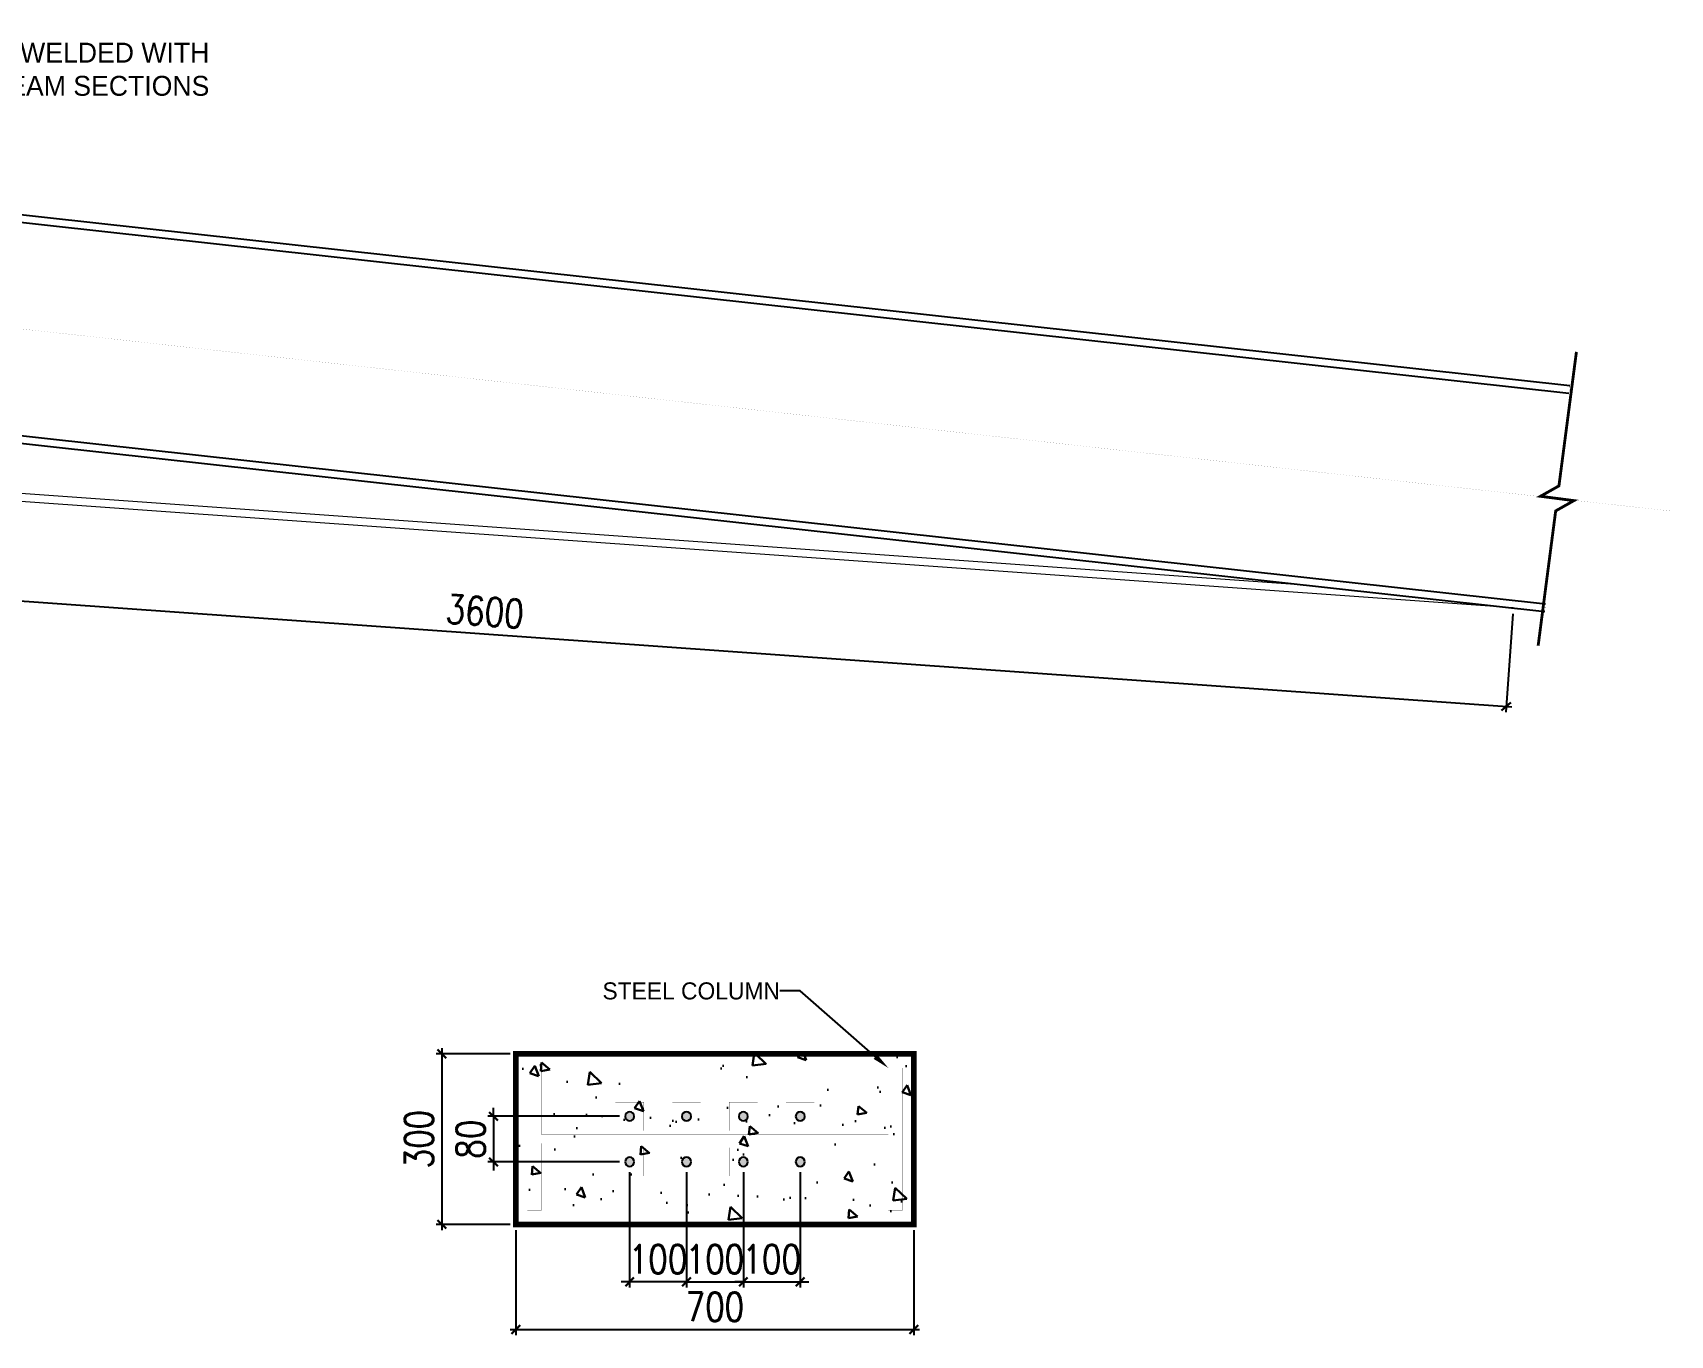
# Model space of a CAD drawing. Header units: millimetres. Extents: x -388065 to 2372687422, y -192755 to 667797.
# Drawn here: x 46115 to 48995, y -19027 to -16736 of the extents above; entities that cross this region are included whole.
import ezdxf
from ezdxf import colors
from ezdxf.entities.mleader import LeaderData, LeaderLine
from ezdxf.math import Vec2, Vec3

# ---------------------------------------------------------------- set-up
doc = ezdxf.new("R2010")
doc.units = ezdxf.units.MM
doc.linetypes.add('DASHDOTED', pattern=[110, 50, -25, 10, -25])
for name, color, linetype, lineweight in [('A-FLOR', 192, 'Continuous', 9), ('BEAMS', 6, 'Continuous', 30), ('STR-STEEL_IN_SEC', 6, 'Continuous', 15)]:
    doc.layers.add(name, color=color, linetype=linetype, lineweight=lineweight)
doc.styles.add('DIM', font='ROMANS.SHX', dxfattribs={"width": 0.8})
doc.dimstyles.new('D100-1-20', dxfattribs={"dimtxt": 50, "dimasz": 15, "dimexe": 10, "dimexo": 10, "dimgap": 15, "dimtad": 1, "dimdec": 0, "dimzin": 13, "dimdsep": 46, "dimtxsty": 'DIM', "dimblk1": 'OBLIQUE', "dimblk2": 'OBLIQUE', "dimsah": 1, "dimcen": 0, "dimdle": 10, "dimclrd": 8, "dimclre": 8, "dimclrt": 6, "dimadec": 0, "dimazin": 0, "dimtfac": 1, "dimtdec": 0, "dimtix": 1, "dimtmove": 2, "dimatfit": 3, "dimldrblk": 'OBLIQUE', "dimfxl": 1, "dimtolj": 1, "dimtzin": 13, "dimarcsym": 0})

# ---------------------------------------------------------------- blocks, each defined once
blk = doc.blocks.new('_OBLIQUE')
at = {"color": 0, "linetype": 'ByBlock'}
blk.add_line((-0.5, -0.5), (0.5, 0.5), dxfattribs=at)
blk = doc.blocks.new('*D402')
at = {"layer": 'BEAMS', "color": 8, "lineweight": -2, "transparency": 16777216}
for p, q in [((45119.8, -17502.4), (45107.5, -17675.9)), ((48716.4, -17921.7), (45098.2, -17665.2)), ((48718, -17757.5), (48705.7, -17930.9))]:
    blk.add_line(p, q, dxfattribs=at)
at = {"layer": 'Defpoints', "color": 0, "transparency": 16777216}
for p in [(45120.5, -17492.5), (45108.2, -17665.9), (48718.7, -17747.5)]:
    blk.add_point(p, dxfattribs=at)
at = {"layer": 'BEAMS', "color": 8, "lineweight": -2, "transparency": 16777216, "xscale": 15, "yscale": 15, "zscale": 15}
for p, rotation in [((45108.2, -17665.9), 175.9456732893496), ((48706.5, -17920.9), 355.9456732893496)]:
    blk.add_blockref('_OBLIQUE', p, dxfattribs=dict(at, rotation=rotation))
at = {"layer": 'BEAMS', "color": 6, "transparency": 16777216, "insert": (46910.2, -17753.5), "char_height": 50, "attachment_point": 5, "rotation": 355.9457, "style": 'DIM'}
blk.add_mtext('\\A1;3600', dxfattribs=at)
blk = doc.blocks.new('*D423')
at = {"layer": 'BEAMS', "color": 8, "lineweight": -2, "transparency": 16777216}
for p, q in [((46954.8, -18531.6), (46824.4, -18531.6)), ((46834.4, -18521.6), (46834.4, -18841.6)), ((46954.8, -18831.6), (46824.4, -18831.6))]:
    blk.add_line(p, q, dxfattribs=at)
at = {"layer": 'Defpoints', "color": 0, "transparency": 16777216}
for p in [(46964.8, -18531.6), (46834.4, -18831.6), (46964.8, -18831.6)]:
    blk.add_point(p, dxfattribs=at)
at = {"layer": 'BEAMS', "color": 8, "lineweight": -2, "transparency": 16777216, "xscale": 15, "yscale": 15, "zscale": 15}
for p, rotation in [((46834.4, -18531.6), 90), ((46834.4, -18831.6), 270)]:
    blk.add_blockref('_OBLIQUE', p, dxfattribs=dict(at, rotation=rotation))
at = {"layer": 'BEAMS', "color": 6, "transparency": 16777216, "insert": (46794.4, -18681.6), "char_height": 50, "attachment_point": 5, "rotation": 90, "style": 'DIM'}
blk.add_mtext('\\A1;300', dxfattribs=at)
blk = doc.blocks.new('*D424')
at = {"layer": 'BEAMS', "color": 8, "lineweight": -2, "transparency": 16777216}
for p, q in [((46925.3, -18641.6), (46925.3, -18626.6)), ((47146.8, -18641.6), (46915.3, -18641.6)), ((46925.3, -18641.6), (46925.3, -18721.9)), ((47146.8, -18721.9), (46915.3, -18721.9)), ((46925.3, -18721.9), (46925.3, -18736.9))]:
    blk.add_line(p, q, dxfattribs=at)
at = {"layer": 'Defpoints', "color": 0, "transparency": 16777216}
for p in [(47156.8, -18641.6), (46925.3, -18721.9), (47156.8, -18721.9)]:
    blk.add_point(p, dxfattribs=at)
at = {"layer": 'BEAMS', "color": 8, "lineweight": -2, "transparency": 16777216, "xscale": 15, "yscale": 15, "zscale": 15}
for p, rotation in [((46925.3, -18641.6), 270), ((46925.3, -18721.9), 90)]:
    blk.add_blockref('_OBLIQUE', p, dxfattribs=dict(at, rotation=rotation))
at = {"layer": 'BEAMS', "color": 6, "transparency": 16777216, "insert": (46885.3, -18681.8), "char_height": 50, "attachment_point": 5, "rotation": 90, "style": 'DIM'}
blk.add_mtext('\\A1;80', dxfattribs=at)
blk = doc.blocks.new('*D422')
at = {"layer": 'BEAMS', "color": 8, "lineweight": -2, "transparency": 16777216}
for p, q in [((46964.8, -18841.6), (46964.8, -19026.7)), ((47664.8, -18841.6), (47664.8, -19026.7)), ((46954.8, -19016.7), (47674.8, -19016.7))]:
    blk.add_line(p, q, dxfattribs=at)
at = {"layer": 'Defpoints', "color": 0, "transparency": 16777216}
for p in [(46964.8, -18831.6), (47664.8, -18831.6), (47664.8, -19016.7)]:
    blk.add_point(p, dxfattribs=at)
at = {"layer": 'BEAMS', "color": 8, "lineweight": -2, "transparency": 16777216, "xscale": 15, "yscale": 15, "zscale": 15, "rotation": 180}
blk.add_blockref('_OBLIQUE', (46964.8, -19016.7), dxfattribs=at)
at = {"layer": 'BEAMS', "color": 8, "lineweight": -2, "transparency": 16777216, "xscale": 15, "yscale": 15, "zscale": 15}
blk.add_blockref('_OBLIQUE', (47664.8, -19016.7), dxfattribs=at)
at = {"layer": 'BEAMS', "color": 6, "transparency": 16777216, "insert": (47314.8, -18976.7), "char_height": 50, "attachment_point": 5, "style": 'DIM'}
blk.add_mtext('\\A1;700', dxfattribs=at)
blk = doc.blocks.new('*D425')
at = {"layer": 'BEAMS', "color": 8, "lineweight": -2, "transparency": 16777216}
for p, q in [((47264.8, -18739.6), (47264.8, -18942.8)), ((47364.8, -18739.6), (47364.8, -18942.8)), ((47264.8, -18932.8), (47249.8, -18932.8)), ((47264.8, -18932.8), (47364.8, -18932.8)), ((47364.8, -18932.8), (47379.8, -18932.8))]:
    blk.add_line(p, q, dxfattribs=at)
at = {"layer": 'Defpoints', "color": 0, "transparency": 16777216}
for p in [(47264.8, -18729.6), (47364.8, -18729.6), (47364.8, -18932.8)]:
    blk.add_point(p, dxfattribs=at)
at = {"layer": 'BEAMS', "color": 8, "lineweight": -2, "transparency": 16777216, "xscale": 15, "yscale": 15, "zscale": 15}
blk.add_blockref('_OBLIQUE', (47264.8, -18932.8), dxfattribs=at)
at = {"layer": 'BEAMS', "color": 8, "lineweight": -2, "transparency": 16777216, "xscale": 15, "yscale": 15, "zscale": 15, "rotation": 180}
blk.add_blockref('_OBLIQUE', (47364.8, -18932.8), dxfattribs=at)
at = {"layer": 'BEAMS', "color": 6, "transparency": 16777216, "insert": (47314.8, -18892.8), "char_height": 50, "attachment_point": 5, "style": 'DIM'}
blk.add_mtext('\\A1;100', dxfattribs=at)
blk = doc.blocks.new('*D426')
at = {"layer": 'BEAMS', "color": 8, "lineweight": -2, "transparency": 16777216}
for p, q in [((47164.8, -18739.6), (47164.8, -18942.8)), ((47264.8, -18739.6), (47264.8, -18942.8)), ((47164.8, -18932.8), (47149.8, -18932.8)), ((47264.8, -18932.8), (47164.8, -18932.8)), ((47264.8, -18932.8), (47279.8, -18932.8))]:
    blk.add_line(p, q, dxfattribs=at)
at = {"layer": 'Defpoints', "color": 0, "transparency": 16777216}
for p in [(47164.8, -18729.6), (47264.8, -18729.6), (47164.8, -18932.8)]:
    blk.add_point(p, dxfattribs=at)
at = {"layer": 'BEAMS', "color": 8, "lineweight": -2, "transparency": 16777216, "xscale": 15, "yscale": 15, "zscale": 15}
blk.add_blockref('_OBLIQUE', (47164.8, -18932.8), dxfattribs=at)
at = {"layer": 'BEAMS', "color": 8, "lineweight": -2, "transparency": 16777216, "xscale": 15, "yscale": 15, "zscale": 15, "rotation": 180}
blk.add_blockref('_OBLIQUE', (47264.8, -18932.8), dxfattribs=at)
at = {"layer": 'BEAMS', "color": 6, "transparency": 16777216, "insert": (47214.8, -18892.8), "char_height": 50, "attachment_point": 5, "style": 'DIM'}
blk.add_mtext('\\A1;100', dxfattribs=at)
blk = doc.blocks.new('*D427')
at = {"layer": 'BEAMS', "color": 8, "lineweight": -2, "transparency": 16777216}
for p, q in [((47364.8, -18739.6), (47364.8, -18942.8)), ((47464.8, -18739.6), (47464.8, -18942.8)), ((47364.8, -18932.8), (47349.8, -18932.8)), ((47364.8, -18932.8), (47464.8, -18932.8)), ((47464.8, -18932.8), (47479.8, -18932.8))]:
    blk.add_line(p, q, dxfattribs=at)
at = {"layer": 'Defpoints', "color": 0, "transparency": 16777216}
for p in [(47364.8, -18729.6), (47464.8, -18729.6), (47464.8, -18932.8)]:
    blk.add_point(p, dxfattribs=at)
at = {"layer": 'BEAMS', "color": 8, "lineweight": -2, "transparency": 16777216, "xscale": 15, "yscale": 15, "zscale": 15}
blk.add_blockref('_OBLIQUE', (47364.8, -18932.8), dxfattribs=at)
at = {"layer": 'BEAMS', "color": 8, "lineweight": -2, "transparency": 16777216, "xscale": 15, "yscale": 15, "zscale": 15, "rotation": 180}
blk.add_blockref('_OBLIQUE', (47464.8, -18932.8), dxfattribs=at)
at = {"layer": 'BEAMS', "color": 6, "transparency": 16777216, "insert": (47414.8, -18892.8), "char_height": 50, "attachment_point": 5, "style": 'DIM'}
blk.add_mtext('\\A1;100', dxfattribs=at)

msp = doc.modelspace()

# ---------------------------------------------------------------- hatches: boundary and pattern name
at = {"layer": 'A-FLOR'}
h = msp.add_hatch(color=7, dxfattribs=at)
h.dxf.hatch_style = 1
h.paths.add_polyline_path([(47172.8167, -18641.6301, 1), (47156.8167, -18641.6301, 1)])
h.paths.add_polyline_path([(47172.8167, -18721.6301, 1), (47156.8167, -18721.6301, 1)])
h = msp.add_hatch(color=7, dxfattribs=at)
h.dxf.hatch_style = 1
h.paths.add_polyline_path([(47256.8167, -18641.6301, 1), (47272.8167, -18641.6301, 1)])
h.paths.add_polyline_path([(47272.8167, -18721.6301, 1), (47256.8167, -18721.6301, 1)])
h = msp.add_hatch(color=7, dxfattribs=at)
h.dxf.hatch_style = 1
h.paths.add_polyline_path([(47356.8167, -18641.6301, 1), (47372.8167, -18641.6301, 1)])
h.paths.add_polyline_path([(47372.8167, -18721.6301, 1), (47356.8167, -18721.6301, 1)])
h = msp.add_hatch(color=7, dxfattribs=at)
h.dxf.hatch_style = 1
h.paths.add_polyline_path([(47456.8167, -18641.6301, 1), (47472.8167, -18641.6301, 1)])
h.paths.add_polyline_path([(47472.8167, -18721.6301, 1), (47456.8167, -18721.6301, 1)])

# ---------------------------------------------------------------- linework, layer by layer
at = {"color": 242, "true_color": 0xcd2027}
for p, q in [((45140.4878, -16950.0307), (48818.1433, -17356.0477)), ((45140.4878, -16963.6127), (48816.6619, -17369.4661)), ((45140.4878, -17338.879), (48775.731, -17740.2136)), ((45140.4878, -17352.461), (48774.2496, -17753.632))]:
    msp.add_line(p, q, dxfattribs=at)
at = {"color": 255, "linetype": 'DASHDOTED', "ltscale": 0.005, "const_width": 0.1}
for points in [[(44919.7487, -17126.876), (48994.9886, -17576.7867)], [(46933.7066, -18681.6301), (47695.9268, -18681.6301)]]:
    msp.add_lwpolyline(points, dxfattribs=at)
at = {"color": 255}
for points, const_width in [([(48830.0239, -17296.9353), (48799.2521, -17532.7203), (48766.7894, -17551.0156), (48825.6035, -17558.664), (48793.5274, -17576.7415), (48762.6997, -17813.7976)], 5), ([(46964.8167, -18831.6301), (46964.8167, -18531.6301)], 0.2), ([(46964.8167, -18831.6301), (46964.8167, -18531.6301)], 0.2), ([(46964.8167, -18531.6301), (46964.8167, -18531.6301)], 0.2), ([(46964.8167, -18531.6301), (46964.8167, -18531.6301)], 0.2), ([(46964.8167, -18831.6301), (46964.8167, -18531.6301)], 0.2), ([(46964.8167, -18831.6301), (46964.8167, -18531.6301)], 0.2), ([(46964.8167, -18831.6301), (46964.8167, -18531.6301)], 0.2), ([(47664.8167, -18531.6301), (47664.8167, -18831.6301)], 0.2), ([(47664.8167, -18531.6301), (47664.8167, -18831.6301)], 0.2), ([(47664.8167, -18531.6301), (47664.8167, -18531.6301)], 0.2), ([(47664.8167, -18531.6301), (47664.8167, -18531.6301)], 0.2), ([(47664.8167, -18531.6301), (47664.8167, -18831.6301)], 0.2), ([(47664.8167, -18531.6301), (47664.8167, -18831.6301)], 0.2), ([(47664.8167, -18531.6301), (47664.8167, -18831.6301)], 0.2), ([(46984.8167, -18556.6301), (47009.8167, -18556.6301)], 0.2), ([(46984.8167, -18806.6301), (46984.8167, -18556.6301)], 0.2), ([(46984.8167, -18556.6301), (46984.8167, -18556.6301)], 0.2), ([(47009.8167, -18556.6301), (47009.8167, -18556.6301)], 0.2), ([(47009.8167, -18556.6301), (47009.8167, -18674.1301)], 0.2), ([(47644.8167, -18556.6301), (47644.8167, -18806.6301)], 0.2), ([(47139.8167, -18666.6301), (47139.8167, -18616.6301)], 0.2), ([(47189.8167, -18616.6301), (47139.8167, -18616.6301)], 0.2), ([(47189.8167, -18616.6301), (47189.8167, -18666.6301)], 0.2), ([(47239.8167, -18666.6301), (47239.8167, -18616.6301)], 0.2), ([(47289.8167, -18616.6301), (47239.8167, -18616.6301)], 0.2), ([(47289.8167, -18616.6301), (47289.8167, -18666.6301)], 0.2), ([(47339.8167, -18666.6301), (47339.8167, -18616.6301)], 0.2), ([(47389.8167, -18616.6301), (47339.8167, -18616.6301)], 0.2), ([(47389.8167, -18616.6301), (47389.8167, -18666.6301)], 0.2), ([(47439.8167, -18666.6301), (47439.8167, -18616.6301)], 0.2), ([(47489.8167, -18616.6301), (47439.8167, -18616.6301)], 0.2), ([(47489.8167, -18616.6301), (47489.8167, -18666.6301)], 0.2), ([(47009.8167, -18674.1301), (47009.8167, -18674.1301)], 0.2), ([(47009.8167, -18674.1301), (47619.8167, -18674.1301)], 0.2), ([(47619.8167, -18689.1301), (47009.8167, -18689.1301)], 0.2), ([(47009.8167, -18689.1301), (47009.8167, -18689.1301)], 0.2), ([(47009.8167, -18689.1301), (47009.8167, -18806.6301)], 0.2), ([(47139.8167, -18666.6301), (47189.8167, -18666.6301)], 0.2), ([(47239.8167, -18666.6301), (47289.8167, -18666.6301)], 0.2), ([(47339.8167, -18666.6301), (47389.8167, -18666.6301)], 0.2), ([(47439.8167, -18666.6301), (47489.8167, -18666.6301)], 0.2), ([(47619.8167, -18674.1301), (47619.8167, -18674.1301)], 0.2), ([(47619.8167, -18806.6301), (47619.8167, -18689.1301)], 0.2), ([(47619.8167, -18689.1301), (47619.8167, -18689.1301)], 0.2), ([(47139.8167, -18746.6301), (47139.8167, -18696.6301)], 0.2), ([(47189.8167, -18696.6301), (47139.8167, -18696.6301)], 0.2), ([(47189.8167, -18696.6301), (47189.8167, -18746.6301)], 0.2), ([(47239.8167, -18746.6301), (47239.8167, -18696.6301)], 0.2), ([(47289.8167, -18696.6301), (47239.8167, -18696.6301)], 0.2), ([(47289.8167, -18696.6301), (47289.8167, -18746.6301)], 0.2), ([(47339.8167, -18746.6301), (47339.8167, -18696.6301)], 0.2), ([(47389.8167, -18696.6301), (47339.8167, -18696.6301)], 0.2), ([(47389.8167, -18696.6301), (47389.8167, -18746.6301)], 0.2), ([(47439.8167, -18746.6301), (47439.8167, -18696.6301)], 0.2), ([(47489.8167, -18696.6301), (47439.8167, -18696.6301)], 0.2), ([(47489.8167, -18696.6301), (47489.8167, -18746.6301)], 0.2), ([(47139.8167, -18746.6301), (47189.8167, -18746.6301)], 0.2), ([(47239.8167, -18746.6301), (47289.8167, -18746.6301)], 0.2), ([(47339.8167, -18746.6301), (47389.8167, -18746.6301)], 0.2), ([(47439.8167, -18746.6301), (47489.8167, -18746.6301)], 0.2), ([(47009.8167, -18806.6301), (46984.8167, -18806.6301)], 0.2), ([(47009.8167, -18806.6301), (47009.8167, -18806.6301)], 0.2), ([(47644.8167, -18806.6301), (47619.8167, -18806.6301)], 0.2), ([(47619.8167, -18806.6301), (47619.8167, -18806.6301)], 0.2), ([(46964.8167, -18831.6301), (47664.8167, -18831.6301)], 0.2), ([(46964.8167, -18831.6301), (47664.8167, -18831.6301)], 0.2), ([(46964.8167, -18831.6301), (46964.8167, -18831.6301)], 0.2), ([(46964.8167, -18831.6301), (46964.8167, -18831.6301)], 0.2), ([(46964.8167, -18831.6301), (47664.8167, -18831.6301)], 0.2), ([(46964.8167, -18831.6301), (47664.8167, -18831.6301)], 0.2), ([(46964.8167, -18831.6301), (47664.8167, -18831.6301)], 0.2), ([(47664.8167, -18831.6301), (47664.8167, -18831.6301)], 0.2), ([(47664.8167, -18831.6301), (47664.8167, -18831.6301)], 0.2)]:
    msp.add_lwpolyline(points, dxfattribs=dict(at, const_width=const_width))
at = {"color": 255, "linetype": 'DASHDOTED', "const_width": 0.2}
for points in [[(48818.1433, -17356.0477), (48816.6619, -17369.4661)], [(48775.731, -17740.2136), (48774.2496, -17753.632)]]:
    msp.add_lwpolyline(points, dxfattribs=at)
at = {"color": 50, "const_width": 0.2}
msp.add_lwpolyline([(47314.8167, -18681.6301), (47314.8167, -18681.6301)], dxfattribs=at)
msp.add_lwpolyline([(47314.8167, -18681.6301), (47314.8167, -18681.6301)], dxfattribs=at)
msp.add_lwpolyline([(47314.8167, -18681.6301), (47314.8167, -18681.6301)], dxfattribs=at)
msp.add_lwpolyline([(47314.8167, -18681.6301), (47314.8167, -18681.6301)], dxfattribs=at)
at = {"color": 255}
for centre, start, end in [((47164.8167, -18641.6301), 0, 180), ((47264.8167, -18641.6301), 0, 180), ((47364.8167, -18641.6301), 0, 180), ((47464.8167, -18641.6301), 0, 180), ((47164.8167, -18641.6301), 180, 0), ((47264.8167, -18641.6301), 180, 0), ((47364.8167, -18641.6301), 180, 0), ((47464.8167, -18641.6301), 180, 0), ((47164.8167, -18721.6301), 0, 180), ((47264.8167, -18721.6301), 0, 180), ((47364.8167, -18721.6301), 0, 180), ((47464.8167, -18721.6301), 0, 180), ((47164.8167, -18721.6301), 180, 0), ((47264.8167, -18721.6301), 180, 0), ((47364.8167, -18721.6301), 180, 0), ((47464.8167, -18721.6301), 180, 0)]:
    msp.add_arc(centre, 8, start, end, dxfattribs=at)
at = {"layer": 'STR-STEEL_IN_SEC'}
for p, q in [((48360.0135, -17707.8999), (45140.4878, -17478.4255)), ((48360.0135, -17707.8999), (45140.4878, -17478.4255)), ((48360.0135, -17707.8999), (45140.4878, -17478.4255)), ((48360.0135, -17707.8999), (45140.4878, -17478.4255)), ((48718.7472, -17747.5045), (45140.4878, -17492.461)), ((48718.7472, -17747.5045), (45140.4878, -17492.461))]:
    msp.add_line(p, q, dxfattribs=at)

# ---------------------------------------------------------------- dimensions: what is measured, and where the dimension line sits
at = {"layer": 'BEAMS'}
dim = msp.add_aligned_dim(p1=(48718.7472, -17747.5045), p2=(45120.4878, -17492.461), distance=173.8786, text='3600', dimstyle='D100-1-20', dxfattribs=at)
dim.commit()
dim.dimension.update_dxf_attribs({"geometry": '*D402', "text_midpoint": (46910.152, -17753.5264)})
for base, p1, p2, picture, middle in [((46834.3985, -18831.6301), (46964.8167, -18531.6301), (46964.8167, -18831.6301), '*D423', (46794.3985, -18681.6301)), ((46925.2877, -18721.8966), (47156.8167, -18641.6301), (47156.8211, -18721.8966), '*D424', (46885.2877, -18681.7634))]:
    dim = msp.add_linear_dim(base=base, p1=p1, p2=p2, angle=90, dimstyle='D100-1-20', dxfattribs=at)
    dim.commit()
    dim.dimension.update_dxf_attribs({"geometry": picture, "text_midpoint": middle})
for base, p1, p2, picture, middle in [((47164.8167, -18932.7775), (47264.8167, -18729.6301), (47164.8167, -18729.6301), '*D426', (47214.8167, -18892.7775)), ((47364.8167, -18932.7775), (47264.8167, -18729.6301), (47364.8167, -18729.6301), '*D425', (47314.8167, -18892.7775)), ((47464.8167, -18932.7775), (47364.8167, -18729.6301), (47464.8167, -18729.6301), '*D427', (47414.8167, -18892.7775)), ((47664.8167, -19016.6612), (46964.8167, -18831.6301), (47664.8167, -18831.6301), '*D422', (47314.8167, -18976.6612))]:
    dim = msp.add_linear_dim(base=base, p1=p1, p2=p2, dimstyle='D100-1-20', dxfattribs=at)
    dim.commit()
    dim.dimension.update_dxf_attribs({"geometry": picture, "text_midpoint": middle})

# ---------------------------------------------------------------- leaders
at = {"color": 3, "lineweight": 25}
ml = msp.add_multileader_mtext('Standard', dxfattribs=at)
ml.set_content('STEEL COLUMN ', color=3)
ml.set_leader_properties()
ml.build(insert=Vec2(0, 0))
ml.multileader.update_dxf_attribs({"text_right_attachment_type": 2, "dogleg_length": 35.7023, "arrow_head_size": 30})
ctx = ml.context
ctx.base_point, ctx.char_height, ctx.arrow_head_size, ctx.landing_gap_size, ctx.plane_origin = Vec3(47079.0719, -18420.9894), 30, 30, 0.0135, Vec3(47715.8383, -18494.9827)
ctx.right_attachment, ctx.text_align_type = 2, 2
notes = []
notes.append((ctx, [(1, (1, 1, 0), (47464.8012, -18420.9894), (-1, 0), 35.7023, [(0, [(47619.8167, -18556.6301)], 0, [])])]))
ctx.mtext.insert, ctx.mtext.alignment, ctx.mtext.flow_direction = Vec3(47429.0854, -18405.9894), 3, 5
ctx.mtext.has_bg_fill, ctx.mtext.bg_color, ctx.mtext.bg_scale_factor, ctx.mtext.bg_transparency, ctx.mtext.use_window_bg_color = 1, -1027028792, 1.5, 0, 1
for ctx, leaders in notes:
    for number, flags, end, landing, length, lines in leaders:
        leader = LeaderData()
        leader.index, (leader.has_last_leader_line, leader.has_dogleg_vector, leader.attachment_direction) = number, flags
        leader.last_leader_point, leader.dogleg_vector, leader.dogleg_length = Vec3(end), Vec3(landing), length
        for number, points, colour, breaks in lines:
            line = LeaderLine()
            line.index, line.vertices, line.color, line.breaks = number, Vec3.list(points), colors.encode_raw_color(colour), breaks
            leader.lines.append(line)
        ctx.leaders.append(leader)

# ---------------------------------------------------------------- next in the draw order: hatches: boundary and pattern name
at = {"layer": 'BEAMS'}
h = msp.add_hatch(dxfattribs=at)
h.set_pattern_fill('AR-CONC', color=255, angle=-90)
h.set_pattern_definition([(320, (61344.96, 44323.37), (-15.9391, -182.18467), [19.05, -209.55]), (265, (61344.96, 44323.37), (191.05685, 35.2434), [15.24, -167.6406]), (10.45144, (61343.63, 44308.19), (175.11775, -146.94125), [16.19, -178.09024]), (316.1842, (61395.76, 44323.37), (-42.0423, -271.07904), [28.575, -314.325]), (6.63556, (61392.25, 44300.78), (247.4261, -237.4041), [24.285, -267.1356]), (261.18415, (61395.76, 44323.37), (247.4261, -237.4041), [22.86, -251.4597]), (291, (61383.06, 44297.97), (-102.2652, -151.6144), [19.05, -209.55]), (236, (61383.06, 44297.97), (184.18797, -61.80203), [15.24, -167.64]), (341.45144, (61374.54, 44285.34), (81.92277, -213.4164), [16.19, -178.08994]), (307.5, (61344.96, 44323.37), (84.55504, -3.0886), [0, -165.608, 0, -170.18, 0, -168.275]), (277.5, (61344.96, 44323.37), (100.18057, -66.81966), [0, -97.028, 0, -161.798, 0, -64.135]), (237.5, (61344.96, 44380.01), (-5.728744, -135.590595), [0, -63.5, 0, -198.12, 0, -262.89]), (227.5, (61344.96, 44405.41), (25.4265, -148.12918), [0, -82.55, 0, -131.572, 0, -186.69])])
h.paths.add_polyline_path([(47664.8167, -18531.6301), (46964.8167, -18531.6301), (46964.8167, -18831.6301), (47664.8167, -18831.6301)])

# ---------------------------------------------------------------- next in the draw order: linework, layer by layer
at = {"color": 255, "linetype": 'DASHDOTED', "ltscale": 0.005, "const_width": 0.1}
msp.add_lwpolyline([(47314.8167, -18869.0702), (47314.8167, -18494.19)], dxfattribs=at)
at = {"color": 4, "const_width": 10}
msp.add_lwpolyline([(47664.8167, -18531.6301), (46964.8167, -18531.6301), (46964.8167, -18831.6301), (47664.8167, -18831.6301)], close=True, dxfattribs=at)
at = {"color": 255, "const_width": 0.2}
for points in [[(47664.8167, -18531.6301), (46964.8167, -18531.6301)], [(47664.8167, -18531.6301), (46964.8167, -18531.6301)], [(47664.8167, -18531.6301), (46964.8167, -18531.6301)], [(47664.8167, -18531.6301), (46964.8167, -18531.6301)], [(47664.8167, -18531.6301), (46964.8167, -18531.6301)], [(47619.8167, -18674.1301), (47619.8167, -18556.6301)], [(47619.8167, -18556.6301), (47619.8167, -18556.6301)], [(47619.8167, -18556.6301), (47644.8167, -18556.6301)]]:
    msp.add_lwpolyline(points, dxfattribs=at)

# ---------------------------------------------------------------- next in the draw order: leaders
at = {"color": 3, "lineweight": 25}
ml = msp.add_multileader_mtext('Standard', dxfattribs=at)
ml.set_content('TWO PLATES OF 20mm TO BE WELDED WITH IPE400 BEAM SECTIONS  ', color=3)
ml.set_leader_properties()
ml.build(insert=Vec2(0, 0))
ml.multileader.update_dxf_attribs({"text_right_attachment_type": 2, "dogleg_length": 35.7023, "arrow_head_size": 30})
ctx = ml.context
ctx.base_point, ctx.char_height, ctx.arrow_head_size, ctx.landing_gap_size, ctx.plane_origin = Vec3(45334.7505, -16770.7077), 35, 30, 0.0135, Vec3(44420.9213, -16635.9572)
ctx.right_attachment, ctx.text_align_type = 2, 2
notes = []
notes.append((ctx, [(0, (1, 1, 0), (45299.0482, -16770.7077), (1, 0), 35.7023, [(1, [(45120.4878, -16940.0307)], 0, [])])]))
ctx.mtext.insert, ctx.mtext.width, ctx.mtext.alignment, ctx.mtext.flow_direction = Vec3(46425.5974, -16753.2077), 1091.712657, 3, 5
ctx.mtext.has_bg_fill, ctx.mtext.bg_color, ctx.mtext.bg_scale_factor, ctx.mtext.bg_transparency, ctx.mtext.use_window_bg_color = 1, -1027028792, 1.5, 0, 1
for ctx, leaders in notes:
    for number, flags, end, landing, length, lines in leaders:
        leader = LeaderData()
        leader.index, (leader.has_last_leader_line, leader.has_dogleg_vector, leader.attachment_direction) = number, flags
        leader.last_leader_point, leader.dogleg_vector, leader.dogleg_length = Vec3(end), Vec3(landing), length
        for number, points, colour, breaks in lines:
            line = LeaderLine()
            line.index, line.vertices, line.color, line.breaks = number, Vec3.list(points), colors.encode_raw_color(colour), breaks
            leader.lines.append(line)
        ctx.leaders.append(leader)

doc.saveas('drawing.dxf')
